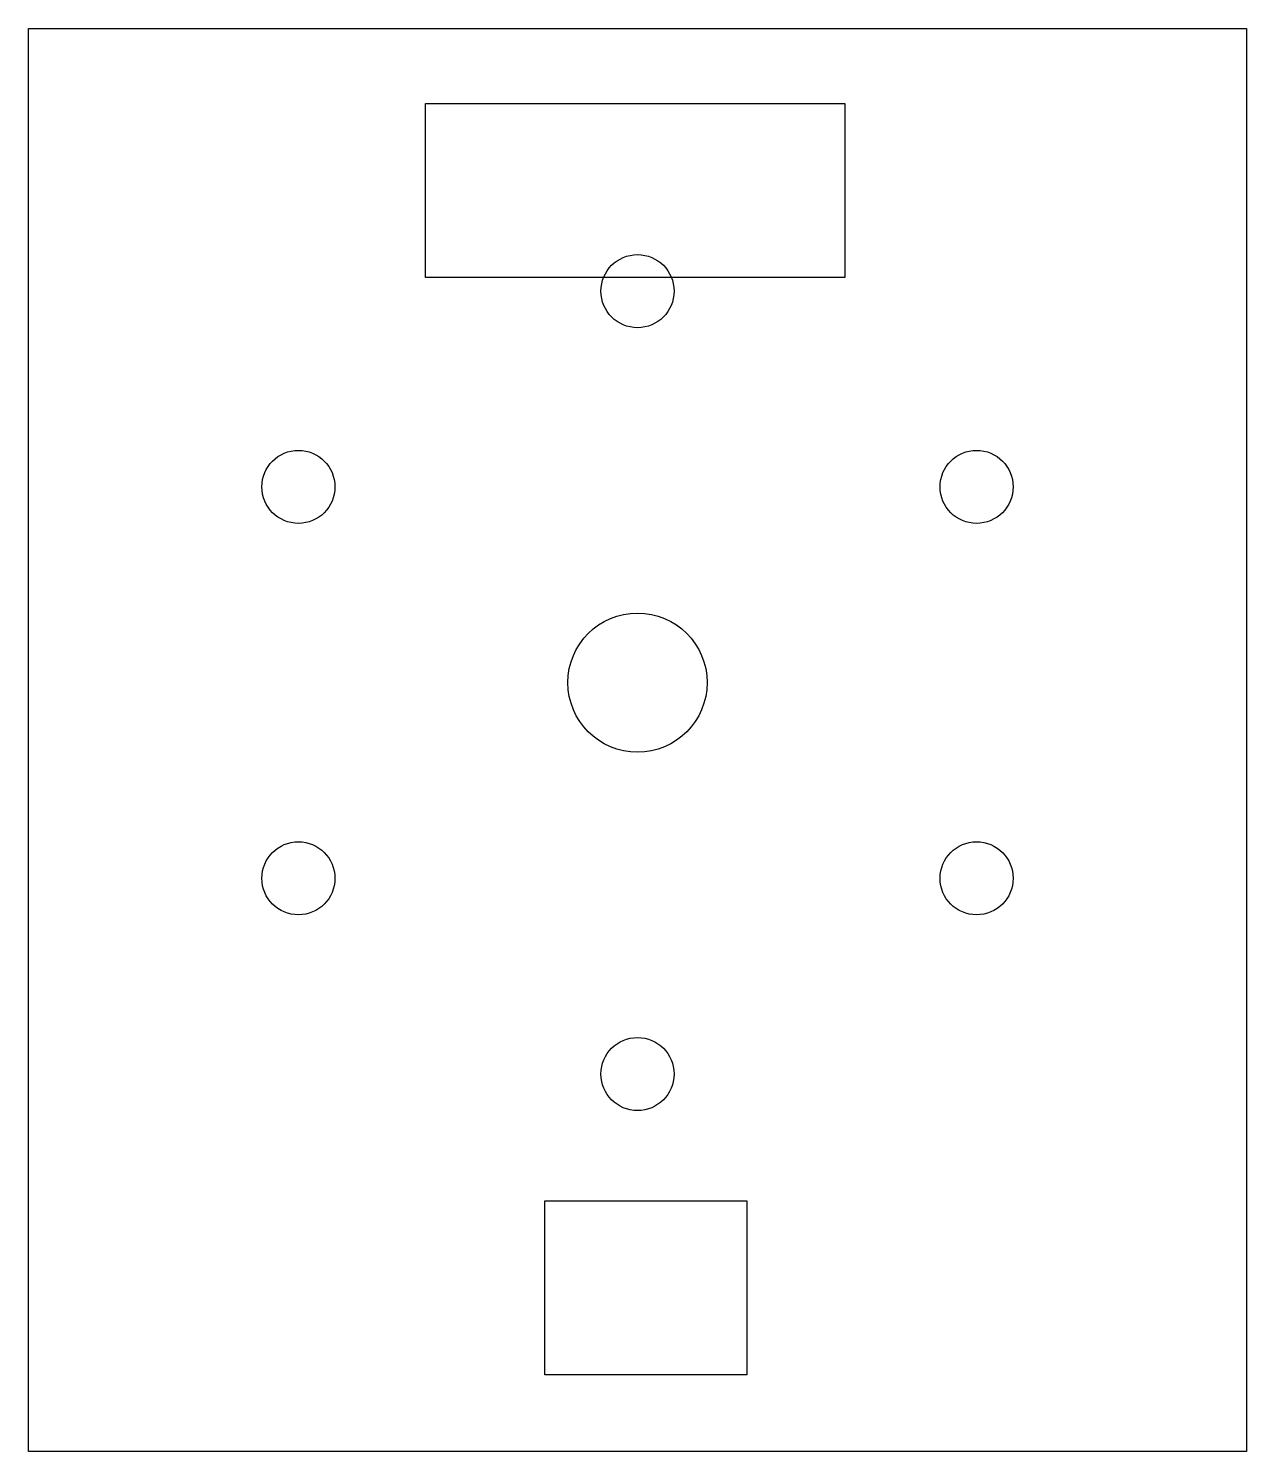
# Model space of a CAD drawing. Header units: millimetres. Extents: x -35 to 35, y -40.9 to 40.9.
import ezdxf

# ---------------------------------------------------------------- set-up
doc = ezdxf.new("R2010")
doc.units = ezdxf.units.MM
doc.layers.get('0').update_dxf_attribs({"linetype": 'CONTINUOUS'})

msp = doc.modelspace()

# ---------------------------------------------------------------- linework, layer by layer
for points in [[(35, -40.9), (-35, -40.9), (-35, 40.9), (35, 40.9)], [(-12.189, 36.589), (11.918, 36.589), (11.918, 26.589), (-12.189, 26.589)], [(-5.317, -26.492), (6.28, -26.492), (6.28, -36.492), (-5.317, -36.492)]]:
    msp.add_lwpolyline(points, close=True)
for centre, radius in [((0, 25.8), 2.1), ((-19.486, 14.55), 2.1), ((19.486, 14.55), 2.1), ((0, 3.3), 4), ((-19.486, -7.95), 2.1), ((19.486, -7.95), 2.1), ((0, -19.2), 2.1)]:
    msp.add_circle(centre, radius)

doc.saveas('drawing.dxf')
